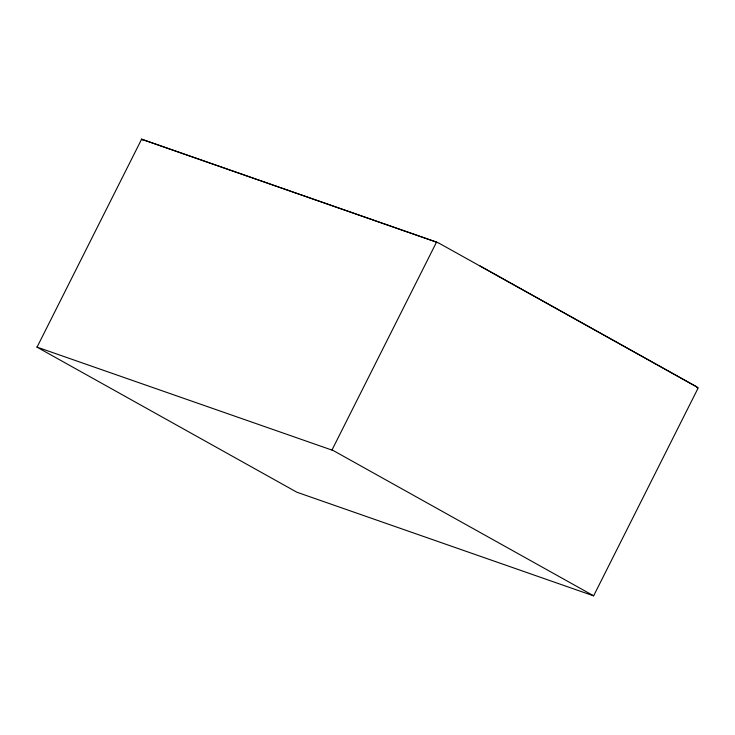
<?xml version="1.0" encoding="UTF-8"?>
<svg xmlns="http://www.w3.org/2000/svg" width="735" height="735" viewBox="0 0 735 735"><rect width="100%" height="100%" fill="white"/><g stroke="black" fill="none" stroke-linecap="round" stroke-linejoin="round"><path stroke-width="1.1" d="M593.65 595.8L333.212 450.518L36.75 347.021L296.894 492.229L593.614 595.855L698.222 387.86L697.506 387.327M37.081 347.067L141.625 139.181L437.206 242.394M331.99 450.004L436.535 242.118L141.295 139.145L142.406 139.99M696.789 387.547L697.634 387.841M437.187 242.375L439.346 243.377M439.319 243.358L696.367 386.656M480.038 265.951L697.524 387.336"/></g></svg>
